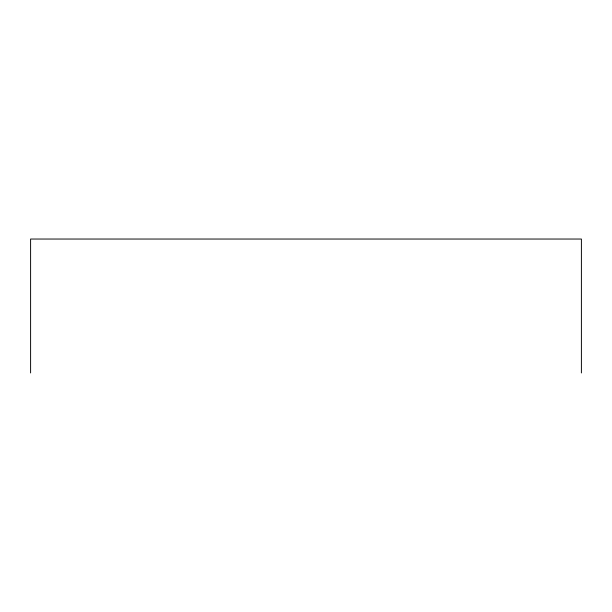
<?xml version="1.0" encoding="UTF-8"?>
<svg xmlns="http://www.w3.org/2000/svg" width="612" height="612" viewBox="0 0 612 612"><rect width="100%" height="100%" fill="white"/><g stroke="black" fill="none" stroke-linecap="round" stroke-linejoin="round"><path stroke-width="0.92" d="M581.4 372.96L581.4 239.04L30.6 239.04L30.6 372.96"/></g></svg>
